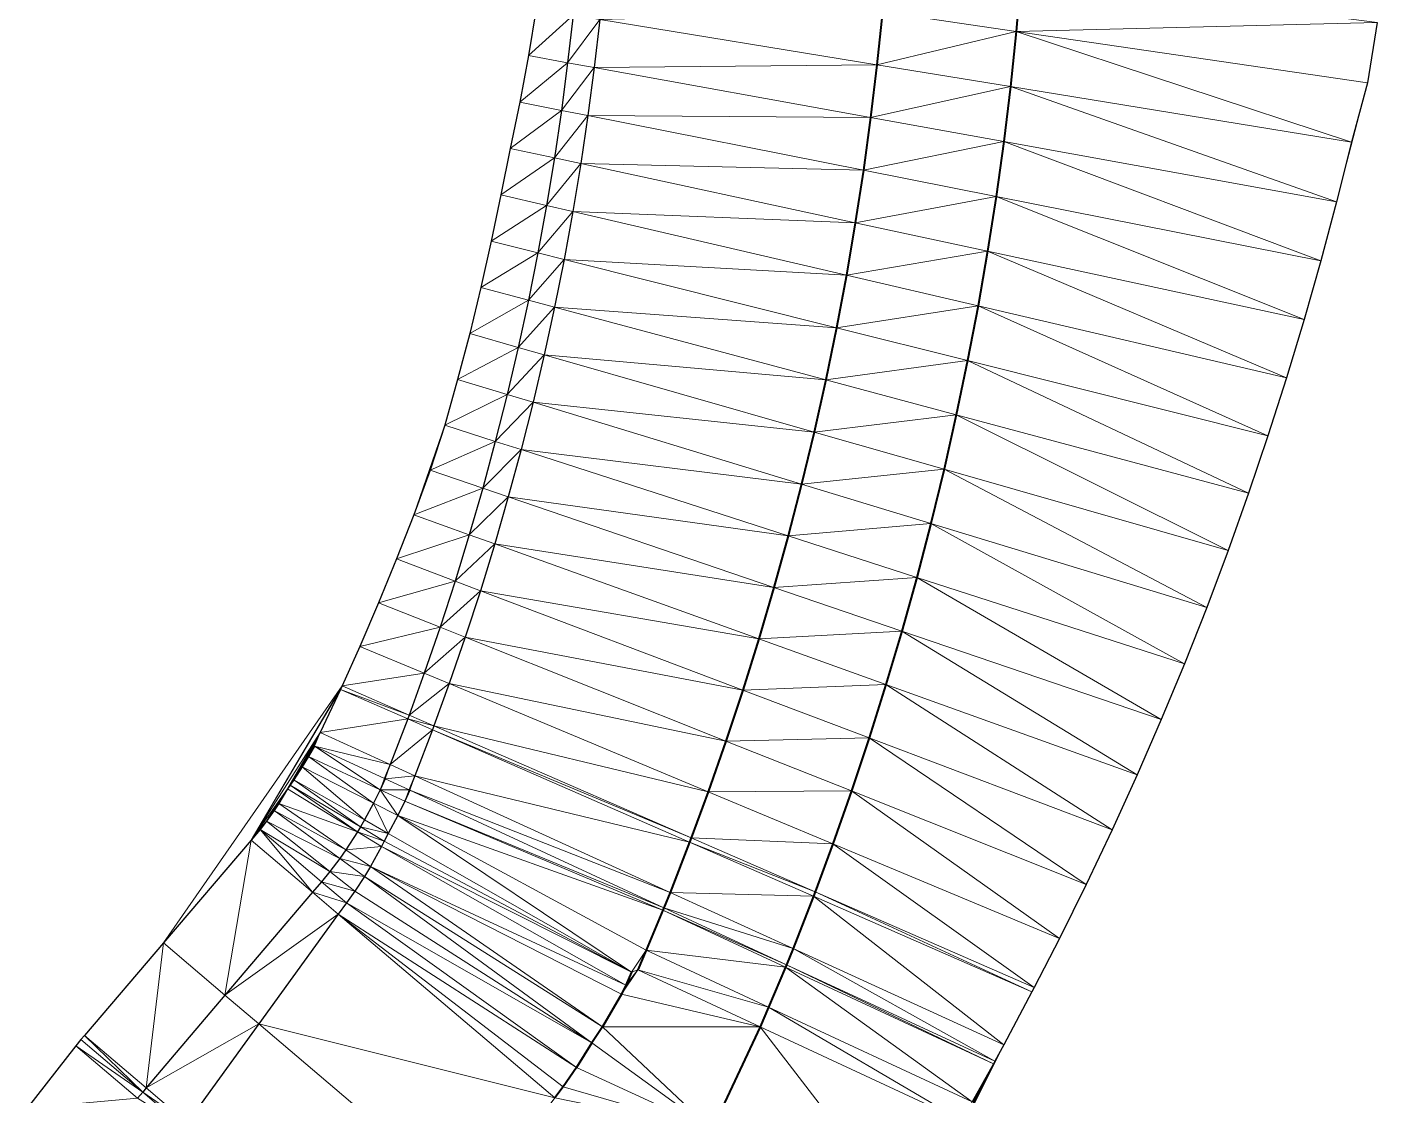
# Model space of a CAD drawing. Header units: metres. Extents: x 246428 to 246884, y 7418966 to 7419490.
# Drawn here: x 246559.36 to 246609.28, y 7419089.88 to 7419129.38 of the extents above; entities that cross this region are included whole.
import ezdxf

# ---------------------------------------------------------------- set-up
doc = ezdxf.new("R2010")
doc.units = ezdxf.units.M
doc.linetypes.add('blank name', pattern=[0])
doc.linetypes.add('HIDDEN', pattern=[9.525, 6.35, -3.175])
doc.layers.add('_12D_UNMAPPED', color=7, linetype='Continuous')
doc.layers.add('BATTER', color=250, linetype='HIDDEN', lineweight=25)
doc.layers.add('DRAINAGE_SWALE', color=7, linetype='CHANNEL_DASHDOT_X4', lineweight=40)
doc.styles.get("Standard").update_dxf_attribs({"font": 'romans.shx', "width": 0.65})
doc.linetypes.add('CHANNEL_DASHDOT_X4', pattern='A,6,-1,1,-1,0.004,[">",Standard,S=4,R=0,X=0,Y=-1.7144],0.004,1,-1,6,-1,1,-1', length=20.008)

msp = doc.modelspace()

# ---------------------------------------------------------------- linework, layer by layer
at = {"layer": '_12D_UNMAPPED', "color": 3, "linetype": 'blank name', "lineweight": 0}
for points in [[(246596.119, 7419131.248, 29.357), (246595.94, 7419129.211, 29.349), (246590.993, 7419129.936, 29.449)], [(246609.285, 7419129.543, 31.57), (246595.94, 7419129.211, 29.349), (246596.119, 7419131.248, 29.357)], [(246579.556, 7419129.82, 31.172), (246577.906, 7419128.318, 30.918), (246578.195, 7419130.043, 30.942)], [(246579.556, 7419129.82, 31.172), (246579.355, 7419128.056, 31.163), (246577.906, 7419128.318, 30.918)], [(246579.556, 7419129.82, 31.172), (246580.543, 7419129.659, 31.172), (246579.355, 7419128.056, 31.163)], [(246580.543, 7419129.659, 31.172), (246580.339, 7419127.878, 31.163), (246579.355, 7419128.056, 31.163)], [(246580.339, 7419127.878, 31.163), (246580.543, 7419129.659, 31.172), (246590.792, 7419127.982, 29.441)], [(246590.792, 7419127.982, 29.441), (246580.543, 7419129.659, 31.172), (246590.993, 7419129.936, 29.449)], [(246595.94, 7419129.211, 29.349), (246590.792, 7419127.982, 29.441), (246590.993, 7419129.936, 29.449)], [(246595.94, 7419129.211, 29.349), (246609.285, 7419129.543, 31.57), (246608.939, 7419127.307, 31.539)], [(246595.94, 7419129.211, 29.349), (246595.726, 7419127.175, 29.341), (246590.792, 7419127.982, 29.441)], [(246595.726, 7419127.175, 29.341), (246595.94, 7419129.211, 29.349), (246608.344, 7419125.112, 31.472)], [(246595.94, 7419129.211, 29.349), (246608.939, 7419127.307, 31.539), (246608.344, 7419125.112, 31.472)], [(246577.906, 7419128.318, 30.918), (246579.355, 7419128.056, 31.163), (246577.584, 7419126.598, 30.893)], [(246579.355, 7419128.056, 31.163), (246579.125, 7419126.293, 31.155), (246577.584, 7419126.598, 30.893)], [(246579.355, 7419128.056, 31.163), (246580.339, 7419127.878, 31.163), (246579.125, 7419126.293, 31.155)], [(246580.339, 7419127.878, 31.163), (246590.792, 7419127.982, 29.441), (246590.558, 7419126.031, 29.433)], [(246590.792, 7419127.982, 29.441), (246595.726, 7419127.175, 29.341), (246590.558, 7419126.031, 29.433)], [(246580.339, 7419127.878, 31.163), (246580.105, 7419126.099, 31.155), (246579.125, 7419126.293, 31.155)], [(246580.105, 7419126.099, 31.155), (246580.339, 7419127.878, 31.163), (246590.558, 7419126.031, 29.433)], [(246595.726, 7419127.175, 29.341), (246595.479, 7419125.142, 29.333), (246590.558, 7419126.031, 29.433)], [(246595.479, 7419125.142, 29.333), (246595.726, 7419127.175, 29.341), (246607.793, 7419122.917, 31.418)], [(246595.726, 7419127.175, 29.341), (246608.344, 7419125.112, 31.472), (246607.793, 7419122.917, 31.418)], [(246608.344, 7419125.112, 31.472), (246608.939, 7419127.307, 31.539), (246607.793, 7419122.917, 31.418)], [(246577.584, 7419126.598, 30.893), (246579.125, 7419126.293, 31.155), (246577.228, 7419124.886, 30.868)], [(246579.125, 7419126.293, 31.155), (246578.864, 7419124.533, 31.147), (246577.228, 7419124.886, 30.868)], [(246579.125, 7419126.293, 31.155), (246580.105, 7419126.099, 31.155), (246578.864, 7419124.533, 31.147)], [(246580.105, 7419126.099, 31.155), (246579.842, 7419124.323, 31.147), (246578.864, 7419124.533, 31.147)], [(246579.842, 7419124.323, 31.147), (246580.105, 7419126.099, 31.155), (246590.292, 7419124.082, 29.424)], [(246580.105, 7419126.099, 31.155), (246590.558, 7419126.031, 29.433), (246590.292, 7419124.082, 29.424)], [(246590.558, 7419126.031, 29.433), (246595.479, 7419125.142, 29.333), (246590.292, 7419124.082, 29.424)], [(246595.479, 7419125.142, 29.333), (246595.197, 7419123.111, 29.324), (246590.292, 7419124.082, 29.424)], [(246595.197, 7419123.111, 29.324), (246595.479, 7419125.142, 29.333), (246607.207, 7419120.734, 31.365)], [(246595.479, 7419125.142, 29.333), (246607.793, 7419122.917, 31.418), (246607.207, 7419120.734, 31.365)], [(246577.228, 7419124.886, 30.868), (246578.864, 7419124.533, 31.147), (246576.882, 7419123.17, 30.849)], [(246578.864, 7419124.533, 31.147), (246578.575, 7419122.776, 31.139), (246576.882, 7419123.17, 30.849)], [(246578.864, 7419124.533, 31.147), (246579.842, 7419124.323, 31.147), (246578.575, 7419122.776, 31.139)], [(246579.842, 7419124.323, 31.147), (246579.548, 7419122.549, 31.139), (246578.575, 7419122.776, 31.139)], [(246579.548, 7419122.549, 31.139), (246579.842, 7419124.323, 31.147), (246589.993, 7419122.137, 29.416)], [(246579.842, 7419124.323, 31.147), (246590.292, 7419124.082, 29.424), (246589.993, 7419122.137, 29.416)], [(246590.292, 7419124.082, 29.424), (246595.197, 7419123.111, 29.324), (246589.993, 7419122.137, 29.416)], [(246576.882, 7419123.17, 30.849), (246578.575, 7419122.776, 31.139), (246576.53, 7419121.454, 30.834)], [(246595.197, 7419123.111, 29.324), (246594.881, 7419121.084, 29.316), (246589.993, 7419122.137, 29.416)], [(246594.881, 7419121.084, 29.316), (246595.197, 7419123.111, 29.324), (246606.587, 7419118.563, 31.312)], [(246595.197, 7419123.111, 29.324), (246607.207, 7419120.734, 31.365), (246606.587, 7419118.563, 31.312)], [(246578.575, 7419122.776, 31.139), (246578.255, 7419121.022, 31.13), (246576.53, 7419121.454, 30.834)], [(246578.575, 7419122.776, 31.139), (246579.548, 7419122.549, 31.139), (246578.255, 7419121.022, 31.13)], [(246579.548, 7419122.549, 31.139), (246579.225, 7419120.779, 31.13), (246578.255, 7419121.022, 31.13)], [(246579.225, 7419120.779, 31.13), (246579.548, 7419122.549, 31.139), (246589.661, 7419120.194, 29.408)], [(246579.548, 7419122.549, 31.139), (246589.993, 7419122.137, 29.416), (246589.661, 7419120.194, 29.408)], [(246589.993, 7419122.137, 29.416), (246594.881, 7419121.084, 29.316), (246589.661, 7419120.194, 29.408)], [(246576.53, 7419121.454, 30.834), (246578.255, 7419121.022, 31.13), (246576.147, 7419119.744, 30.818)], [(246578.255, 7419121.022, 31.13), (246577.906, 7419119.273, 31.122), (246576.147, 7419119.744, 30.818)], [(246578.255, 7419121.022, 31.13), (246579.225, 7419120.779, 31.13), (246577.906, 7419119.273, 31.122)], [(246594.881, 7419121.084, 29.316), (246594.53, 7419119.061, 29.308), (246589.661, 7419120.194, 29.408)], [(246594.53, 7419119.061, 29.308), (246594.881, 7419121.084, 29.316), (246605.934, 7419116.405, 31.259)], [(246594.881, 7419121.084, 29.316), (246606.587, 7419118.563, 31.312), (246605.934, 7419116.405, 31.259)], [(246579.225, 7419120.779, 31.13), (246578.872, 7419119.013, 31.122), (246577.906, 7419119.273, 31.122)], [(246578.872, 7419119.013, 31.122), (246579.225, 7419120.779, 31.13), (246589.296, 7419118.257, 29.4)], [(246579.225, 7419120.779, 31.13), (246589.661, 7419120.194, 29.408), (246589.296, 7419118.257, 29.4)], [(246589.661, 7419120.194, 29.408), (246594.53, 7419119.061, 29.308), (246589.296, 7419118.257, 29.4)], [(246576.147, 7419119.744, 30.818), (246577.906, 7419119.273, 31.122), (246575.733, 7419118.041, 30.802)], [(246577.906, 7419119.273, 31.122), (246577.527, 7419117.527, 31.113), (246575.733, 7419118.041, 30.802)], [(246577.906, 7419119.273, 31.122), (246578.872, 7419119.013, 31.122), (246577.527, 7419117.527, 31.113)], [(246578.872, 7419119.013, 31.122), (246578.489, 7419117.252, 31.113), (246577.527, 7419117.527, 31.113)], [(246578.489, 7419117.252, 31.113), (246578.872, 7419119.013, 31.122), (246588.898, 7419116.323, 29.392)], [(246578.872, 7419119.013, 31.122), (246589.296, 7419118.257, 29.4), (246588.898, 7419116.323, 29.392)], [(246594.53, 7419119.061, 29.308), (246594.146, 7419117.042, 29.3), (246589.296, 7419118.257, 29.4)], [(246594.146, 7419117.042, 29.3), (246594.53, 7419119.061, 29.308), (246605.247, 7419114.261, 31.207)], [(246594.53, 7419119.061, 29.308), (246605.934, 7419116.405, 31.259), (246605.247, 7419114.261, 31.207)], [(246575.733, 7419118.041, 30.802), (246577.527, 7419117.527, 31.113), (246575.287, 7419116.345, 30.786)], [(246589.296, 7419118.257, 29.4), (246594.146, 7419117.042, 29.3), (246588.898, 7419116.323, 29.392)], [(246577.527, 7419117.527, 31.113), (246577.119, 7419115.787, 31.105), (246575.287, 7419116.345, 30.786)], [(246577.527, 7419117.527, 31.113), (246578.489, 7419117.252, 31.113), (246577.119, 7419115.787, 31.105)], [(246578.489, 7419117.252, 31.113), (246578.076, 7419115.496, 31.105), (246577.119, 7419115.787, 31.105)], [(246578.076, 7419115.496, 31.105), (246578.489, 7419117.252, 31.113), (246588.468, 7419114.395, 29.383)], [(246578.489, 7419117.252, 31.113), (246588.898, 7419116.323, 29.392), (246588.468, 7419114.395, 29.383)], [(246594.146, 7419117.042, 29.3), (246593.728, 7419115.028, 29.292), (246588.898, 7419116.323, 29.392)], [(246594.146, 7419117.042, 29.3), (246604.527, 7419112.13, 31.155), (246593.728, 7419115.028, 29.292)], [(246604.527, 7419112.13, 31.155), (246594.146, 7419117.042, 29.3), (246605.247, 7419114.261, 31.207)], [(246575.287, 7419116.345, 30.786), (246577.119, 7419115.787, 31.105), (246574.81, 7419114.656, 30.769)], [(246588.898, 7419116.323, 29.392), (246593.728, 7419115.028, 29.292), (246588.468, 7419114.395, 29.383)], [(246577.119, 7419115.787, 31.105), (246576.681, 7419114.052, 31.097), (246574.81, 7419114.656, 30.769)], [(246577.119, 7419115.787, 31.105), (246578.076, 7419115.496, 31.105), (246576.681, 7419114.052, 31.097)], [(246578.076, 7419115.496, 31.105), (246577.633, 7419113.745, 31.097), (246576.681, 7419114.052, 31.097)], [(246578.076, 7419115.496, 31.105), (246588.006, 7419112.473, 29.375), (246577.633, 7419113.745, 31.097)], [(246588.006, 7419112.473, 29.375), (246578.076, 7419115.496, 31.105), (246588.468, 7419114.395, 29.383)], [(246593.728, 7419115.028, 29.292), (246593.275, 7419113.02, 29.283), (246588.468, 7419114.395, 29.383)], [(246603.775, 7419110.014, 31.104), (246593.275, 7419113.02, 29.283), (246593.728, 7419115.028, 29.292)], [(246604.527, 7419112.13, 31.155), (246603.775, 7419110.014, 31.104), (246593.728, 7419115.028, 29.292)], [(246574.275, 7419112.985, 30.747), (246573.666, 7419111.339, 30.717), (246574.81, 7419114.656, 30.769)], [(246576.681, 7419114.052, 31.097), (246574.275, 7419112.985, 30.747), (246574.81, 7419114.656, 30.769)], [(246576.214, 7419112.323, 31.088), (246574.275, 7419112.985, 30.747), (246576.681, 7419114.052, 31.097)], [(246577.633, 7419113.745, 31.097), (246576.214, 7419112.323, 31.088), (246576.681, 7419114.052, 31.097)], [(246593.275, 7419113.02, 29.283), (246588.006, 7419112.473, 29.375), (246588.468, 7419114.395, 29.383)], [(246577.161, 7419112, 31.088), (246576.214, 7419112.323, 31.088), (246577.633, 7419113.745, 31.097)], [(246587.51, 7419110.558, 29.367), (246577.161, 7419112, 31.088), (246577.633, 7419113.745, 31.097)], [(246588.006, 7419112.473, 29.375), (246587.51, 7419110.558, 29.367), (246577.633, 7419113.745, 31.097)], [(246593.275, 7419113.02, 29.283), (246592.789, 7419111.018, 29.275), (246588.006, 7419112.473, 29.375)], [(246592.789, 7419111.018, 29.275), (246593.275, 7419113.02, 29.283), (246602.99, 7419107.913, 31.052)], [(246593.275, 7419113.02, 29.283), (246603.775, 7419110.014, 31.104), (246602.99, 7419107.913, 31.052)], [(246574.275, 7419112.985, 30.747), (246576.214, 7419112.323, 31.088), (246573.666, 7419111.339, 30.717)], [(246576.214, 7419112.323, 31.088), (246575.718, 7419110.6, 31.08), (246573.666, 7419111.339, 30.717)], [(246576.214, 7419112.323, 31.088), (246577.161, 7419112, 31.088), (246575.718, 7419110.6, 31.08)], [(246577.161, 7419112, 31.088), (246576.659, 7419110.262, 31.08), (246575.718, 7419110.6, 31.08)], [(246576.659, 7419110.262, 31.08), (246577.161, 7419112, 31.088), (246586.983, 7419108.649, 29.359)], [(246577.161, 7419112, 31.088), (246587.51, 7419110.558, 29.367), (246586.983, 7419108.649, 29.359)], [(246588.006, 7419112.473, 29.375), (246592.789, 7419111.018, 29.275), (246587.51, 7419110.558, 29.367)], [(246573.666, 7419111.339, 30.717), (246575.718, 7419110.6, 31.08), (246573.03, 7419109.704, 30.686)], [(246592.789, 7419111.018, 29.275), (246592.269, 7419109.022, 29.267), (246587.51, 7419110.558, 29.367)], [(246592.269, 7419109.022, 29.267), (246592.789, 7419111.018, 29.275), (246602.171, 7419105.827, 31.001)], [(246592.789, 7419111.018, 29.275), (246602.99, 7419107.913, 31.052), (246602.171, 7419105.827, 31.001)], [(246575.718, 7419110.6, 31.08), (246575.192, 7419108.885, 31.071), (246573.03, 7419109.704, 30.686)], [(246575.718, 7419110.6, 31.08), (246576.659, 7419110.262, 31.08), (246575.192, 7419108.885, 31.071)], [(246587.51, 7419110.558, 29.367), (246592.269, 7419109.022, 29.267), (246586.983, 7419108.649, 29.359)], [(246576.659, 7419110.262, 31.08), (246576.127, 7419108.53, 31.071), (246575.192, 7419108.885, 31.071)], [(246576.127, 7419108.53, 31.071), (246576.659, 7419110.262, 31.08), (246586.423, 7419106.748, 29.35)], [(246576.659, 7419110.262, 31.08), (246586.983, 7419108.649, 29.359), (246586.423, 7419106.748, 29.35)], [(246573.03, 7419109.704, 30.686), (246575.192, 7419108.885, 31.071), (246572.365, 7419108.081, 30.655)], [(246592.269, 7419109.022, 29.267), (246591.715, 7419107.035, 29.259), (246586.983, 7419108.649, 29.359)], [(246591.715, 7419107.035, 29.259), (246592.269, 7419109.022, 29.267), (246601.307, 7419103.762, 30.948)], [(246592.269, 7419109.022, 29.267), (246602.171, 7419105.827, 31.001), (246601.307, 7419103.762, 30.948)], [(246575.192, 7419108.885, 31.071), (246574.637, 7419107.176, 31.063), (246572.365, 7419108.081, 30.655)], [(246575.192, 7419108.885, 31.071), (246576.127, 7419108.53, 31.071), (246574.637, 7419107.176, 31.063)], [(246576.127, 7419108.53, 31.071), (246575.567, 7419106.807, 31.063), (246574.637, 7419107.176, 31.063)], [(246575.567, 7419106.807, 31.063), (246576.127, 7419108.53, 31.071), (246585.831, 7419104.855, 29.342)], [(246576.127, 7419108.53, 31.071), (246586.423, 7419106.748, 29.35), (246585.831, 7419104.855, 29.342)], [(246586.983, 7419108.649, 29.359), (246591.715, 7419107.035, 29.259), (246586.423, 7419106.748, 29.35)], [(246572.365, 7419108.081, 30.655), (246574.637, 7419107.176, 31.063), (246571.672, 7419106.47, 30.625)], [(246574.637, 7419107.176, 31.063), (246574.054, 7419105.476, 31.055), (246571.672, 7419106.47, 30.625)], [(246574.637, 7419107.176, 31.063), (246575.567, 7419106.807, 31.063), (246574.054, 7419105.476, 31.055)], [(246591.715, 7419107.035, 29.259), (246591.127, 7419105.055, 29.25), (246586.423, 7419106.748, 29.35)], [(246591.127, 7419105.055, 29.25), (246591.715, 7419107.035, 29.259), (246600.412, 7419101.713, 30.895)], [(246591.715, 7419107.035, 29.259), (246601.307, 7419103.762, 30.948), (246600.412, 7419101.713, 30.895)], [(246575.567, 7419106.807, 31.063), (246574.976, 7419105.091, 31.055), (246574.054, 7419105.476, 31.055)], [(246574.976, 7419105.091, 31.055), (246575.567, 7419106.807, 31.063), (246585.206, 7419102.97, 29.334)], [(246575.567, 7419106.807, 31.063), (246585.831, 7419104.855, 29.342), (246585.206, 7419102.97, 29.334)], [(246586.423, 7419106.748, 29.35), (246591.127, 7419105.055, 29.25), (246585.831, 7419104.855, 29.342)], [(246571.672, 7419106.47, 30.625), (246574.054, 7419105.476, 31.055), (246571.013, 7419105.005, 30.596)], [(246574.054, 7419105.476, 31.055), (246573.493, 7419103.925, 31.047), (246571.013, 7419105.005, 30.596)], [(246574.054, 7419105.476, 31.055), (246574.976, 7419105.091, 31.055), (246573.493, 7419103.925, 31.047)], [(246574.976, 7419105.091, 31.055), (246574.41, 7419103.526, 31.047), (246573.493, 7419103.925, 31.047)], [(246574.41, 7419103.526, 31.047), (246574.976, 7419105.091, 31.055), (246584.55, 7419101.094, 29.326)], [(246574.976, 7419105.091, 31.055), (246585.206, 7419102.97, 29.334), (246584.55, 7419101.094, 29.326)], [(246591.127, 7419105.055, 29.25), (246590.506, 7419103.083, 29.242), (246585.831, 7419104.855, 29.342)], [(246590.506, 7419103.083, 29.242), (246591.127, 7419105.055, 29.25), (246599.486, 7419099.682, 30.842)], [(246591.127, 7419105.055, 29.25), (246600.412, 7419101.713, 30.895), (246599.486, 7419099.682, 30.842)], [(246567.65, 7419099.306, 30.47), (246564.406, 7419095.501, 30.362), (246571.013, 7419105.005, 30.596)], [(246567.65, 7419099.306, 30.47), (246571.013, 7419105.005, 30.596), (246570.952, 7419104.872, 30.594)], [(246567.65, 7419099.306, 30.47), (246571.013, 7419105.005, 30.596), (246571.013, 7419105.005, 30.596)], [(246570.2, 7419103.29, 30.562), (246567.65, 7419099.306, 30.47), (246570.952, 7419104.872, 30.594)], [(246573.441, 7419103.784, 31.046), (246570.2, 7419103.29, 30.562), (246570.952, 7419104.872, 30.594)], [(246571.013, 7419105.005, 30.596), (246573.493, 7419103.925, 31.047), (246570.952, 7419104.872, 30.594)], [(246573.493, 7419103.925, 31.047), (246573.441, 7419103.784, 31.046), (246570.952, 7419104.872, 30.594)], [(246571.013, 7419105.005, 30.596), (246573.493, 7419103.925, 31.047), (246571.013, 7419105.005, 30.596)], [(246573.493, 7419103.925, 31.047), (246573.493, 7419103.925, 31.047), (246571.013, 7419105.005, 30.596)], [(246585.831, 7419104.855, 29.342), (246590.506, 7419103.083, 29.242), (246585.206, 7419102.97, 29.334)], [(246570.2, 7419103.29, 30.562), (246573.441, 7419103.784, 31.046), (246572.797, 7419102.103, 31.038)], [(246573.441, 7419103.784, 31.046), (246574.357, 7419103.384, 31.046), (246572.797, 7419102.103, 31.038)], [(246573.493, 7419103.925, 31.047), (246574.41, 7419103.526, 31.047), (246573.441, 7419103.784, 31.046)], [(246574.41, 7419103.526, 31.047), (246574.357, 7419103.384, 31.046), (246573.441, 7419103.784, 31.046)], [(246574.41, 7419103.526, 31.047), (246574.41, 7419103.526, 31.047), (246573.493, 7419103.925, 31.047)], [(246573.493, 7419103.925, 31.047), (246574.41, 7419103.526, 31.047), (246573.493, 7419103.925, 31.047)], [(246574.41, 7419103.526, 31.047), (246583.921, 7419099.384, 29.318), (246574.357, 7419103.384, 31.046)], [(246574.41, 7419103.526, 31.047), (246583.921, 7419099.384, 29.318), (246574.41, 7419103.526, 31.047)], [(246583.921, 7419099.384, 29.318), (246574.41, 7419103.526, 31.047), (246584.55, 7419101.094, 29.326)], [(246569, 7419101.206, 30.518), (246567.65, 7419099.306, 30.47), (246570.2, 7419103.29, 30.562)], [(246569, 7419101.206, 30.518), (246570.2, 7419103.29, 30.562), (246569.956, 7419102.798, 30.552)], [(246570.2, 7419103.29, 30.562), (246569.989, 7419102.783, 30.553), (246569.956, 7419102.798, 30.552)], [(246569.989, 7419102.783, 30.553), (246570.2, 7419103.29, 30.562), (246572.797, 7419102.103, 31.038)], [(246574.357, 7419103.384, 31.046), (246573.706, 7419101.687, 31.038), (246572.797, 7419102.103, 31.038)], [(246574.357, 7419103.384, 31.046), (246583.862, 7419099.229, 29.317), (246573.706, 7419101.687, 31.038)], [(246583.921, 7419099.384, 29.318), (246583.92, 7419099.384, 29.318), (246574.357, 7419103.384, 31.046)], [(246583.92, 7419099.384, 29.318), (246583.862, 7419099.229, 29.317), (246574.357, 7419103.384, 31.046)], [(246590.506, 7419103.083, 29.242), (246589.852, 7419101.121, 29.234), (246585.206, 7419102.97, 29.334)], [(246589.852, 7419101.121, 29.234), (246590.506, 7419103.083, 29.242), (246598.529, 7419097.667, 30.79)], [(246598.529, 7419097.667, 30.79), (246590.506, 7419103.083, 29.242), (246599.486, 7419099.682, 30.842)], [(246569.097, 7419101.342, 30.521), (246569, 7419101.206, 30.518), (246569.956, 7419102.798, 30.552)], [(246569.236, 7419101.54, 30.526), (246569.097, 7419101.342, 30.521), (246569.956, 7419102.798, 30.552)], [(246569.236, 7419101.54, 30.526), (246569.236, 7419101.54, 30.526), (246569.956, 7419102.798, 30.552)], [(246569.541, 7419102.011, 30.536), (246569.236, 7419101.54, 30.526), (246569.956, 7419102.798, 30.552)], [(246569.77, 7419102.401, 30.545), (246569.541, 7419102.011, 30.536), (246569.956, 7419102.798, 30.552)], [(246569.989, 7419102.783, 30.553), (246569.77, 7419102.401, 30.545), (246569.956, 7419102.798, 30.552)], [(246569.77, 7419102.401, 30.545), (246569.989, 7419102.783, 30.553), (246572.426, 7419101.17, 31.032)], [(246572.426, 7419101.17, 31.032), (246569.989, 7419102.783, 30.553), (246572.588, 7419101.578, 31.036)], [(246569.989, 7419102.783, 30.553), (246572.797, 7419102.103, 31.038), (246572.588, 7419101.578, 31.036)], [(246585.206, 7419102.97, 29.334), (246589.852, 7419101.121, 29.234), (246584.55, 7419101.094, 29.326)], [(246569.236, 7419101.54, 30.526), (246569.541, 7419102.011, 30.536), (246571.849, 7419100.05, 31.027)], [(246569.541, 7419102.011, 30.536), (246569.77, 7419102.401, 30.545), (246572.18, 7419100.665, 31.03)], [(246569.541, 7419102.011, 30.536), (246572.18, 7419100.665, 31.03), (246571.849, 7419100.05, 31.027)], [(246569.77, 7419102.401, 30.545), (246572.426, 7419101.17, 31.032), (246572.18, 7419100.665, 31.03)], [(246572.797, 7419102.103, 31.038), (246572.61, 7419101.568, 31.034), (246572.588, 7419101.578, 31.036)], [(246573.706, 7419101.687, 31.038), (246572.61, 7419101.568, 31.034), (246572.797, 7419102.103, 31.038)], [(246569.097, 7419101.342, 30.521), (246569.236, 7419101.54, 30.526), (246571.697, 7419099.79, 31.026)], [(246569.236, 7419101.54, 30.526), (246569.236, 7419101.54, 30.526), (246571.849, 7419100.05, 31.027)], [(246569.236, 7419101.54, 30.526), (246571.849, 7419100.05, 31.027), (246571.849, 7419100.05, 31.027)], [(246569.236, 7419101.54, 30.526), (246571.849, 7419100.05, 31.027), (246571.697, 7419099.79, 31.026)], [(246572.61, 7419101.568, 31.034), (246572.426, 7419101.17, 31.032), (246572.588, 7419101.578, 31.036)], [(246572.426, 7419101.17, 31.032), (246572.61, 7419101.568, 31.034), (246573.495, 7419101.158, 31.036)], [(246572.61, 7419101.568, 31.034), (246573.706, 7419101.687, 31.038), (246573.495, 7419101.158, 31.036)], [(246573.706, 7419101.687, 31.038), (246573.518, 7419101.148, 31.034), (246573.495, 7419101.158, 31.036)], [(246583.142, 7419097.373, 29.309), (246573.518, 7419101.148, 31.034), (246573.706, 7419101.687, 31.038)], [(246583.862, 7419099.229, 29.317), (246583.142, 7419097.373, 29.309), (246573.706, 7419101.687, 31.038)], [(246569, 7419101.206, 30.518), (246568.221, 7419100.005, 30.489), (246567.65, 7419099.306, 30.47)], [(246569, 7419101.206, 30.518), (246568.501, 7419100.397, 30.499), (246568.221, 7419100.005, 30.489)], [(246569, 7419101.206, 30.518), (246568.677, 7419100.662, 30.506), (246568.501, 7419100.397, 30.499)], [(246569, 7419101.206, 30.518), (246568.501, 7419100.397, 30.499), (246568.501, 7419100.397, 30.499)], [(246568.677, 7419100.662, 30.506), (246569, 7419101.206, 30.518), (246571.589, 7419099.612, 31.025)], [(246569, 7419101.206, 30.518), (246569.097, 7419101.342, 30.521), (246571.589, 7419099.612, 31.025)], [(246569.097, 7419101.342, 30.521), (246571.697, 7419099.79, 31.026), (246571.589, 7419099.612, 31.025)], [(246572.18, 7419100.665, 31.03), (246572.426, 7419101.17, 31.032), (246573.071, 7419100.211, 31.03)], [(246573.333, 7419100.75, 31.032), (246572.426, 7419101.17, 31.032), (246573.495, 7419101.158, 31.036)], [(246572.426, 7419101.17, 31.032), (246573.333, 7419100.75, 31.032), (246573.071, 7419100.211, 31.03)], [(246573.518, 7419101.148, 31.034), (246573.333, 7419100.75, 31.032), (246573.495, 7419101.158, 31.036)], [(246573.518, 7419101.148, 31.034), (246582.91, 7419096.794, 29.306), (246573.333, 7419100.75, 31.032)], [(246582.91, 7419096.794, 29.306), (246573.518, 7419101.148, 31.034), (246583.142, 7419097.373, 29.309)], [(246589.164, 7419099.168, 29.226), (246583.921, 7419099.384, 29.318), (246584.55, 7419101.094, 29.326)], [(246589.852, 7419101.121, 29.234), (246589.164, 7419099.168, 29.226), (246584.55, 7419101.094, 29.326)], [(246589.852, 7419101.121, 29.234), (246597.543, 7419095.671, 30.739), (246589.164, 7419099.168, 29.226)], [(246597.543, 7419095.671, 30.739), (246589.852, 7419101.121, 29.234), (246598.529, 7419097.667, 30.79)], [(246568.501, 7419100.397, 30.499), (246568.677, 7419100.662, 30.506), (246571.156, 7419098.949, 31.008)], [(246568.677, 7419100.662, 30.506), (246571.589, 7419099.612, 31.025), (246571.156, 7419098.949, 31.008)], [(246571.849, 7419100.05, 31.027), (246572.18, 7419100.665, 31.03), (246572.717, 7419099.555, 31.027)], [(246572.18, 7419100.665, 31.03), (246573.071, 7419100.211, 31.03), (246572.717, 7419099.555, 31.027)], [(246573.333, 7419100.75, 31.032), (246582.877, 7419096.711, 29.306), (246573.071, 7419100.211, 31.03)], [(246582.91, 7419096.794, 29.306), (246582.877, 7419096.711, 29.306), (246573.333, 7419100.75, 31.032)], [(246582.91, 7419096.794, 29.306), (246582.91, 7419096.794, 29.306), (246573.333, 7419100.75, 31.032)], [(246568.221, 7419100.005, 30.489), (246568.501, 7419100.397, 30.499), (246570.926, 7419098.625, 31)], [(246568.501, 7419100.397, 30.499), (246568.501, 7419100.397, 30.499), (246570.926, 7419098.625, 31)], [(246568.501, 7419100.397, 30.499), (246571.156, 7419098.949, 31.008), (246570.926, 7419098.625, 31)], [(246568.501, 7419100.397, 30.499), (246570.926, 7419098.625, 31), (246570.926, 7419098.625, 31)], [(246571.697, 7419099.79, 31.026), (246571.849, 7419100.05, 31.027), (246572.717, 7419099.555, 31.027)], [(246571.849, 7419100.05, 31.027), (246571.849, 7419100.05, 31.027), (246572.717, 7419099.555, 31.027)], [(246571.849, 7419100.05, 31.027), (246572.717, 7419099.555, 31.027), (246572.717, 7419099.555, 31.027)], [(246573.071, 7419100.211, 31.03), (246581.721, 7419094.424, 29.3), (246572.717, 7419099.555, 31.027)], [(246582.877, 7419096.711, 29.306), (246582.253, 7419095.231, 29.3), (246573.071, 7419100.211, 31.03)], [(246582.253, 7419095.231, 29.3), (246581.721, 7419094.424, 29.3), (246573.071, 7419100.211, 31.03)], [(246568.221, 7419100.005, 30.489), (246567.981, 7419099.693, 30.481), (246567.65, 7419099.306, 30.47)], [(246567.981, 7419099.693, 30.481), (246569.919, 7419097.379, 30.966), (246567.65, 7419099.306, 30.47)], [(246567.981, 7419099.693, 30.481), (246568.221, 7419100.005, 30.489), (246570.561, 7419098.146, 30.987)], [(246569.919, 7419097.379, 30.966), (246567.981, 7419099.693, 30.481), (246570.249, 7419097.767, 30.977)], [(246567.981, 7419099.693, 30.481), (246570.561, 7419098.146, 30.987), (246570.249, 7419097.767, 30.977)], [(246568.221, 7419100.005, 30.489), (246570.926, 7419098.625, 31), (246570.561, 7419098.146, 30.987)], [(246571.156, 7419098.949, 31.008), (246571.589, 7419099.612, 31.025), (246572.474, 7419099.067, 31.019)], [(246571.589, 7419099.612, 31.025), (246571.697, 7419099.79, 31.026), (246572.575, 7419099.266, 31.022)], [(246571.589, 7419099.612, 31.025), (246572.575, 7419099.266, 31.022), (246572.474, 7419099.067, 31.019)], [(246571.697, 7419099.79, 31.026), (246572.717, 7419099.555, 31.027), (246572.575, 7419099.266, 31.022)], [(246572.717, 7419099.555, 31.027), (246581.721, 7419094.424, 29.3), (246572.575, 7419099.266, 31.022)], [(246572.717, 7419099.555, 31.027), (246572.717, 7419099.555, 31.027), (246572.575, 7419099.266, 31.022)], [(246566.682, 7419093.568, 30.86), (246564.406, 7419095.501, 30.362), (246567.65, 7419099.306, 30.47)], [(246569.919, 7419097.379, 30.966), (246566.682, 7419093.568, 30.86), (246567.65, 7419099.306, 30.47)], [(246571.156, 7419098.949, 31.008), (246572.474, 7419099.067, 31.019), (246572.061, 7419098.324, 30.992)], [(246572.474, 7419099.067, 31.019), (246581.504, 7419093.937, 29.289), (246572.061, 7419098.324, 30.992)], [(246572.575, 7419099.266, 31.022), (246581.721, 7419094.424, 29.3), (246572.474, 7419099.067, 31.019)], [(246581.721, 7419094.424, 29.3), (246581.504, 7419093.937, 29.289), (246572.474, 7419099.067, 31.019)], [(246583.142, 7419097.373, 29.309), (246583.862, 7419099.229, 29.317), (246588.443, 7419097.226, 29.217)], [(246583.862, 7419099.229, 29.317), (246583.92, 7419099.384, 29.318), (246588.505, 7419097.387, 29.218)], [(246583.862, 7419099.229, 29.317), (246588.505, 7419097.387, 29.218), (246588.505, 7419097.387, 29.218)], [(246583.862, 7419099.229, 29.317), (246588.505, 7419097.387, 29.218), (246588.443, 7419097.226, 29.217)], [(246583.92, 7419099.384, 29.318), (246583.921, 7419099.384, 29.318), (246588.505, 7419097.387, 29.218)], [(246583.921, 7419099.384, 29.318), (246589.164, 7419099.168, 29.226), (246588.505, 7419097.387, 29.218)], [(246589.164, 7419099.168, 29.226), (246596.612, 7419093.857, 30.692), (246588.505, 7419097.387, 29.218)], [(246597.543, 7419095.671, 30.739), (246596.612, 7419093.857, 30.692), (246589.164, 7419099.168, 29.226)], [(246570.561, 7419098.146, 30.987), (246570.926, 7419098.625, 31), (246571.839, 7419097.958, 30.977)], [(246570.926, 7419098.625, 31), (246571.156, 7419098.949, 31.008), (246572.061, 7419098.324, 30.992)], [(246570.926, 7419098.625, 31), (246572.061, 7419098.324, 30.992), (246571.839, 7419097.958, 30.977)], [(246570.926, 7419098.625, 31), (246570.926, 7419098.625, 31), (246571.839, 7419097.958, 30.977)], [(246570.926, 7419098.625, 31), (246571.839, 7419097.958, 30.977), (246571.839, 7419097.958, 30.977)], [(246570.249, 7419097.767, 30.977), (246570.561, 7419098.146, 30.987), (246571.482, 7419097.414, 30.964)], [(246570.561, 7419098.146, 30.987), (246571.839, 7419097.958, 30.977), (246571.482, 7419097.414, 30.964)], [(246572.061, 7419098.324, 30.992), (246580.638, 7419092.396, 29.254), (246571.839, 7419097.958, 30.977)], [(246581.504, 7419093.937, 29.289), (246581.347, 7419093.602, 29.282), (246572.061, 7419098.324, 30.992)], [(246581.347, 7419093.602, 29.282), (246580.638, 7419092.396, 29.254), (246572.061, 7419098.324, 30.992)], [(246571.175, 7419096.98, 30.952), (246569.919, 7419097.379, 30.966), (246570.249, 7419097.767, 30.977)], [(246571.175, 7419096.98, 30.952), (246570.249, 7419097.767, 30.977), (246571.482, 7419097.414, 30.964)], [(246571.839, 7419097.958, 30.977), (246580.255, 7419091.806, 29.24), (246571.482, 7419097.414, 30.964)], [(246571.839, 7419097.958, 30.977), (246580.638, 7419092.396, 29.254), (246571.839, 7419097.958, 30.977)], [(246580.638, 7419092.396, 29.254), (246580.255, 7419091.806, 29.24), (246571.839, 7419097.958, 30.977)], [(246566.682, 7419093.568, 30.86), (246569.919, 7419097.379, 30.966), (246570.875, 7419096.567, 30.941)], [(246569.919, 7419097.379, 30.966), (246571.175, 7419096.98, 30.952), (246570.875, 7419096.567, 30.941)], [(246580.254, 7419091.806, 29.24), (246571.175, 7419096.98, 30.952), (246571.482, 7419097.414, 30.964)], [(246580.255, 7419091.806, 29.24), (246580.254, 7419091.806, 29.24), (246571.482, 7419097.414, 30.964)], [(246587.689, 7419095.294, 29.209), (246582.91, 7419096.794, 29.306), (246583.142, 7419097.373, 29.309)], [(246587.689, 7419095.294, 29.209), (246583.142, 7419097.373, 29.309), (246588.443, 7419097.226, 29.217)], [(246595.481, 7419091.733, 30.637), (246587.689, 7419095.294, 29.209), (246588.443, 7419097.226, 29.217)], [(246588.505, 7419097.387, 29.218), (246596.526, 7419093.692, 30.688), (246588.443, 7419097.226, 29.217)], [(246596.526, 7419093.692, 30.688), (246595.481, 7419091.733, 30.637), (246588.443, 7419097.226, 29.217)], [(246596.612, 7419093.857, 30.692), (246596.612, 7419093.856, 30.692), (246588.505, 7419097.387, 29.218)], [(246596.612, 7419093.856, 30.692), (246596.526, 7419093.692, 30.688), (246588.505, 7419097.387, 29.218)], [(246588.505, 7419097.387, 29.218), (246596.526, 7419093.692, 30.688), (246588.505, 7419097.387, 29.218)], [(246567.931, 7419092.507, 30.827), (246566.682, 7419093.568, 30.86), (246570.875, 7419096.567, 30.941)], [(246567.931, 7419092.507, 30.827), (246570.875, 7419096.567, 30.941), (246578.879, 7419089.768, 29.191)], [(246570.875, 7419096.567, 30.941), (246571.175, 7419096.98, 30.952), (246579.681, 7419090.9, 29.218)], [(246570.875, 7419096.567, 30.941), (246579.681, 7419090.9, 29.218), (246579.185, 7419090.176, 29.201)], [(246570.875, 7419096.567, 30.941), (246579.185, 7419090.176, 29.201), (246578.879, 7419089.768, 29.191)], [(246571.175, 7419096.98, 30.952), (246580.254, 7419091.806, 29.24), (246579.681, 7419090.9, 29.218)], [(246582.253, 7419095.231, 29.3), (246582.877, 7419096.711, 29.306), (246587.411, 7419094.605, 29.206)], [(246582.877, 7419096.711, 29.306), (246582.91, 7419096.794, 29.306), (246587.447, 7419094.692, 29.206)], [(246582.877, 7419096.711, 29.306), (246587.447, 7419094.692, 29.206), (246587.447, 7419094.692, 29.206)], [(246582.877, 7419096.711, 29.306), (246587.447, 7419094.692, 29.206), (246587.411, 7419094.605, 29.206)], [(246582.91, 7419096.794, 29.306), (246582.91, 7419096.794, 29.306), (246587.447, 7419094.692, 29.206)], [(246582.91, 7419096.794, 29.306), (246587.689, 7419095.294, 29.209), (246587.447, 7419094.692, 29.206)], [(246564.406, 7419095.501, 30.362), (246563.769, 7419090.138, 30.765), (246561.487, 7419092.077, 30.266)], [(246566.682, 7419093.568, 30.86), (246563.769, 7419090.138, 30.765), (246564.406, 7419095.501, 30.362)], [(246581.721, 7419094.424, 29.3), (246582.253, 7419095.231, 29.3), (246581.946, 7419094.501, 29.296)], [(246581.946, 7419094.501, 29.296), (246582.253, 7419095.231, 29.3), (246586.788, 7419093.126, 29.2)], [(246582.253, 7419095.231, 29.3), (246587.411, 7419094.605, 29.206), (246586.788, 7419093.126, 29.2)], [(246587.447, 7419094.692, 29.206), (246587.689, 7419095.294, 29.209), (246595.147, 7419091.123, 30.621)], [(246587.689, 7419095.294, 29.209), (246595.481, 7419091.733, 30.637), (246595.147, 7419091.123, 30.621)], [(246586.788, 7419093.126, 29.2), (246587.411, 7419094.605, 29.206), (246594.312, 7419089.631, 30.582)], [(246587.411, 7419094.605, 29.206), (246587.447, 7419094.692, 29.206), (246595.099, 7419091.035, 30.619)], [(246587.411, 7419094.605, 29.206), (246595.099, 7419091.035, 30.619), (246594.312, 7419089.631, 30.582)], [(246587.447, 7419094.692, 29.206), (246587.447, 7419094.692, 29.206), (246595.099, 7419091.035, 30.619)], [(246587.447, 7419094.692, 29.206), (246595.147, 7419091.123, 30.621), (246595.147, 7419091.123, 30.621)], [(246587.447, 7419094.692, 29.206), (246595.147, 7419091.123, 30.621), (246595.099, 7419091.035, 30.619)], [(246581.347, 7419093.602, 29.282), (246581.504, 7419093.937, 29.289), (246581.946, 7419094.501, 29.296)], [(246581.347, 7419093.602, 29.282), (246581.946, 7419094.501, 29.296), (246586.48, 7419092.395, 29.196)], [(246581.504, 7419093.937, 29.289), (246581.721, 7419094.424, 29.3), (246581.946, 7419094.501, 29.296)], [(246581.946, 7419094.501, 29.296), (246586.48, 7419092.395, 29.196), (246586.48, 7419092.395, 29.196)], [(246581.946, 7419094.501, 29.296), (246586.788, 7419093.126, 29.2), (246586.48, 7419092.395, 29.196)], [(246563.769, 7419090.138, 30.765), (246566.682, 7419093.568, 30.86), (246567.931, 7419092.507, 30.827)], [(246580.638, 7419092.396, 29.254), (246581.347, 7419093.602, 29.282), (246586.48, 7419092.395, 29.196)], [(246586.48, 7419092.395, 29.196), (246586.788, 7419093.126, 29.2), (246593.924, 7419088.939, 30.564)], [(246586.788, 7419093.126, 29.2), (246594.312, 7419089.631, 30.582), (246593.924, 7419088.939, 30.564)], [(246561.487, 7419092.077, 30.266), (246563.641, 7419089.987, 30.761), (246561.358, 7419091.926, 30.261)], [(246561.487, 7419092.077, 30.266), (246563.769, 7419090.138, 30.765), (246561.487, 7419092.077, 30.266)], [(246563.769, 7419090.138, 30.765), (246563.769, 7419090.138, 30.765), (246561.487, 7419092.077, 30.266)], [(246563.769, 7419090.138, 30.765), (246563.641, 7419089.987, 30.761), (246561.487, 7419092.077, 30.266)], [(246563.769, 7419090.138, 30.765), (246567.931, 7419092.507, 30.827), (246565.282, 7419088.853, 30.725)], [(246565.282, 7419088.853, 30.725), (246567.931, 7419092.507, 30.827), (246575.874, 7419085.76, 29.09)], [(246567.931, 7419092.507, 30.827), (246578.879, 7419089.768, 29.191), (246575.874, 7419085.76, 29.09)], [(246580.255, 7419091.806, 29.24), (246580.638, 7419092.396, 29.254), (246584.685, 7419088.589, 29.15)], [(246580.638, 7419092.396, 29.254), (246586.48, 7419092.395, 29.196), (246584.685, 7419088.589, 29.15)], [(246584.685, 7419088.589, 29.15), (246586.48, 7419092.395, 29.196), (246592.038, 7419085.174, 30.501)], [(246586.48, 7419092.395, 29.196), (246586.48, 7419092.395, 29.196), (246593.924, 7419088.939, 30.564)], [(246586.48, 7419092.395, 29.196), (246593.924, 7419088.939, 30.564), (246592.038, 7419085.174, 30.501)], [(246586.48, 7419092.395, 29.196), (246593.924, 7419088.939, 30.564), (246593.924, 7419088.939, 30.564)], [(246561.168, 7419091.692, 30.256), (246563.445, 7419089.757, 30.754), (246559.363, 7419089.395, 30.213)], [(246561.358, 7419091.926, 30.261), (246563.64, 7419089.987, 30.761), (246561.168, 7419091.692, 30.256)], [(246563.64, 7419089.987, 30.761), (246563.445, 7419089.757, 30.754), (246561.168, 7419091.692, 30.256)], [(246561.358, 7419091.926, 30.261), (246563.64, 7419089.987, 30.761), (246561.358, 7419091.926, 30.261)], [(246563.641, 7419089.987, 30.761), (246563.64, 7419089.987, 30.761), (246561.358, 7419091.926, 30.261)], [(246579.681, 7419090.9, 29.218), (246580.254, 7419091.806, 29.24), (246584.685, 7419088.589, 29.15)], [(246580.254, 7419091.806, 29.24), (246580.255, 7419091.806, 29.24), (246584.685, 7419088.589, 29.15)], [(246595.481, 7419091.733, 30.637), (246589.91, 7419080.65, 30.447), (246590.424, 7419081.743, 30.46)], [(246595.147, 7419091.123, 30.621), (246595.481, 7419091.733, 30.637), (246590.424, 7419081.743, 30.46)], [(246590.424, 7419081.743, 30.46), (246595.481, 7419091.733, 30.637), (246590.424, 7419081.743, 30.46)], [(246595.147, 7419091.123, 30.621), (246595.147, 7419091.123, 30.621), (246590.424, 7419081.743, 30.46)], [(246595.099, 7419091.035, 30.619), (246595.147, 7419091.123, 30.621), (246590.424, 7419081.743, 30.46)], [(246592.038, 7419085.174, 30.501), (246595.099, 7419091.035, 30.619), (246590.424, 7419081.743, 30.46)], [(246594.312, 7419089.631, 30.582), (246595.099, 7419091.035, 30.619), (246592.038, 7419085.174, 30.501)], [(246579.185, 7419090.176, 29.201), (246579.681, 7419090.9, 29.218), (246584.685, 7419088.589, 29.15)], [(246563.641, 7419089.987, 30.761), (246563.769, 7419090.138, 30.765), (246565.282, 7419088.853, 30.725)], [(246563.769, 7419090.138, 30.765), (246565.282, 7419088.853, 30.725), (246565.282, 7419088.853, 30.725)], [(246563.769, 7419090.138, 30.765), (246563.769, 7419090.138, 30.765), (246565.282, 7419088.853, 30.725)], [(246578.879, 7419089.768, 29.191), (246579.185, 7419090.176, 29.201), (246584.685, 7419088.589, 29.15)], [(246563.445, 7419089.757, 30.754), (246563.64, 7419089.987, 30.761), (246565.165, 7419088.692, 30.721)], [(246563.64, 7419089.987, 30.761), (246565.165, 7419088.692, 30.721), (246565.165, 7419088.692, 30.721)], [(246563.64, 7419089.987, 30.761), (246563.641, 7419089.987, 30.761), (246565.165, 7419088.692, 30.721)], [(246563.641, 7419089.987, 30.761), (246565.282, 7419088.853, 30.725), (246565.165, 7419088.692, 30.721)]]:
    msp.add_3dface(points, dxfattribs=at)
at = {"layer": 'BATTER'}
for points in [[(246578.195, 7419130.043, 30.942), (246577.906, 7419128.318, 30.918), (246577.584, 7419126.598, 30.893), (246577.228, 7419124.886, 30.868), (246576.882, 7419123.17, 30.849), (246576.53, 7419121.454, 30.834), (246576.147, 7419119.744, 30.818), (246575.733, 7419118.041, 30.802), (246575.287, 7419116.345, 30.786), (246574.81, 7419114.656, 30.769), (246574.275, 7419112.985, 30.747), (246573.666, 7419111.339, 30.717), (246573.03, 7419109.704, 30.686), (246572.365, 7419108.081, 30.655), (246571.672, 7419106.47, 30.625), (246571.013, 7419105.005, 30.596), (246571.013, 7419105.005, 30.596), (246570.952, 7419104.872, 30.594), (246570.2, 7419103.29, 30.562), (246569.956, 7419102.798, 30.552)], [(246579.556, 7419129.82, 31.172), (246579.355, 7419128.056, 31.163), (246579.125, 7419126.293, 31.155), (246578.864, 7419124.533, 31.147), (246578.575, 7419122.776, 31.139), (246578.255, 7419121.022, 31.13), (246577.906, 7419119.273, 31.122), (246577.527, 7419117.527, 31.113), (246577.119, 7419115.787, 31.105), (246576.681, 7419114.052, 31.097), (246576.214, 7419112.323, 31.088), (246575.718, 7419110.6, 31.08), (246575.192, 7419108.885, 31.071), (246574.637, 7419107.176, 31.063), (246574.054, 7419105.476, 31.055), (246573.493, 7419103.925, 31.047), (246573.493, 7419103.925, 31.047), (246573.441, 7419103.784, 31.046), (246572.797, 7419102.103, 31.038), (246572.588, 7419101.578, 31.036)], [(246580.543, 7419129.659, 31.172), (246580.339, 7419127.878, 31.163), (246580.105, 7419126.099, 31.155), (246579.842, 7419124.323, 31.147), (246579.548, 7419122.549, 31.139), (246579.225, 7419120.779, 31.13), (246578.872, 7419119.013, 31.122), (246578.489, 7419117.252, 31.113), (246578.076, 7419115.496, 31.105), (246577.633, 7419113.745, 31.097), (246577.161, 7419112, 31.088), (246576.659, 7419110.262, 31.08), (246576.127, 7419108.53, 31.071), (246575.567, 7419106.807, 31.063), (246574.976, 7419105.091, 31.055), (246574.41, 7419103.526, 31.047), (246574.41, 7419103.526, 31.047), (246574.357, 7419103.384, 31.046), (246573.706, 7419101.687, 31.038), (246573.495, 7419101.158, 31.036)], [(246609.285, 7419129.543, 31.57), (246608.939, 7419127.307, 31.539), (246608.344, 7419125.112, 31.472), (246607.793, 7419122.917, 31.418), (246607.207, 7419120.734, 31.365), (246606.587, 7419118.563, 31.312), (246605.934, 7419116.405, 31.259), (246605.247, 7419114.261, 31.207), (246604.527, 7419112.13, 31.155), (246603.775, 7419110.014, 31.104), (246602.99, 7419107.913, 31.052), (246602.171, 7419105.827, 31.001), (246601.307, 7419103.762, 30.948), (246600.412, 7419101.713, 30.895), (246599.486, 7419099.682, 30.842), (246598.529, 7419097.667, 30.79), (246597.543, 7419095.671, 30.739), (246596.612, 7419093.857, 30.692), (246596.612, 7419093.856, 30.692), (246596.526, 7419093.692, 30.688), (246595.481, 7419091.733, 30.637), (246595.147, 7419091.123, 30.621), (246595.147, 7419091.123, 30.621), (246595.099, 7419091.035, 30.619), (246594.312, 7419089.631, 30.582)], [(246569.989, 7419102.783, 30.553), (246569.77, 7419102.401, 30.545), (246569.541, 7419102.011, 30.536), (246569.236, 7419101.54, 30.526), (246569.236, 7419101.54, 30.526), (246569.097, 7419101.342, 30.521), (246569, 7419101.206, 30.518), (246568.677, 7419100.662, 30.506), (246568.501, 7419100.397, 30.499), (246568.501, 7419100.397, 30.499), (246568.221, 7419100.005, 30.489), (246567.981, 7419099.693, 30.481), (246567.65, 7419099.306, 30.47), (246564.406, 7419095.501, 30.362), (246561.487, 7419092.077, 30.266), (246561.487, 7419092.077, 30.266), (246561.358, 7419091.926, 30.261), (246561.358, 7419091.926, 30.261), (246561.168, 7419091.692, 30.256), (246559.363, 7419089.395, 30.213)], [(246572.61, 7419101.568, 31.034), (246572.426, 7419101.17, 31.032), (246572.18, 7419100.665, 31.03), (246571.849, 7419100.05, 31.027), (246571.849, 7419100.05, 31.027), (246571.697, 7419099.79, 31.026), (246571.589, 7419099.612, 31.025), (246571.156, 7419098.949, 31.008), (246570.926, 7419098.625, 31), (246570.926, 7419098.625, 31), (246570.561, 7419098.146, 30.987), (246570.249, 7419097.767, 30.977), (246569.919, 7419097.379, 30.966), (246566.682, 7419093.568, 30.86), (246563.769, 7419090.138, 30.765), (246563.769, 7419090.138, 30.765), (246563.641, 7419089.987, 30.761), (246563.64, 7419089.987, 30.761), (246563.445, 7419089.757, 30.754)], [(246572.61, 7419101.568, 31.034), (246572.426, 7419101.17, 31.032), (246572.18, 7419100.665, 31.03), (246571.849, 7419100.05, 31.027), (246571.849, 7419100.05, 31.027), (246571.697, 7419099.79, 31.026), (246571.589, 7419099.612, 31.025), (246571.156, 7419098.949, 31.008), (246570.926, 7419098.625, 31), (246570.926, 7419098.625, 31), (246570.561, 7419098.146, 30.987), (246570.249, 7419097.767, 30.977), (246569.919, 7419097.379, 30.966), (246566.682, 7419093.568, 30.86), (246563.769, 7419090.138, 30.765), (246563.769, 7419090.138, 30.765), (246563.641, 7419089.987, 30.761), (246563.64, 7419089.987, 30.761), (246563.445, 7419089.757, 30.754)], [(246573.518, 7419101.148, 31.034), (246573.333, 7419100.75, 31.032), (246573.071, 7419100.211, 31.03), (246572.717, 7419099.555, 31.027), (246572.717, 7419099.555, 31.027), (246572.575, 7419099.266, 31.022), (246572.474, 7419099.067, 31.019), (246572.061, 7419098.324, 30.992), (246571.839, 7419097.958, 30.977), (246571.839, 7419097.958, 30.977), (246571.482, 7419097.414, 30.964), (246571.175, 7419096.98, 30.952), (246570.875, 7419096.567, 30.941), (246567.931, 7419092.507, 30.827), (246565.282, 7419088.853, 30.725)]]:
    msp.add_polyline3d(points, dxfattribs=at)
at = {"layer": 'DRAINAGE_SWALE'}
for points in [[(246596.119, 7419131.248, 29.357), (246595.94, 7419129.211, 29.349), (246595.726, 7419127.175, 29.341), (246595.479, 7419125.142, 29.333), (246595.197, 7419123.111, 29.324), (246594.881, 7419121.084, 29.316), (246594.53, 7419119.061, 29.308), (246594.146, 7419117.042, 29.3), (246593.728, 7419115.028, 29.292), (246593.275, 7419113.02, 29.283), (246592.789, 7419111.018, 29.275), (246592.269, 7419109.022, 29.267), (246591.715, 7419107.035, 29.259), (246591.127, 7419105.055, 29.25), (246590.506, 7419103.083, 29.242), (246589.852, 7419101.121, 29.234), (246589.164, 7419099.168, 29.226), (246588.505, 7419097.387, 29.218), (246588.505, 7419097.387, 29.218), (246588.443, 7419097.226, 29.217), (246587.689, 7419095.294, 29.209), (246587.447, 7419094.692, 29.206), (246587.447, 7419094.692, 29.206), (246587.411, 7419094.605, 29.206), (246586.788, 7419093.126, 29.2), (246586.48, 7419092.395, 29.196), (246586.48, 7419092.395, 29.196), (246584.685, 7419088.589, 29.15)], [(246590.993, 7419129.936, 29.449), (246590.792, 7419127.982, 29.441), (246590.558, 7419126.031, 29.433), (246590.292, 7419124.082, 29.424), (246589.993, 7419122.137, 29.416), (246589.661, 7419120.194, 29.408), (246589.296, 7419118.257, 29.4), (246588.898, 7419116.323, 29.392), (246588.468, 7419114.395, 29.383), (246588.006, 7419112.473, 29.375), (246587.51, 7419110.558, 29.367), (246586.983, 7419108.649, 29.359), (246586.423, 7419106.748, 29.35), (246585.831, 7419104.855, 29.342), (246585.206, 7419102.97, 29.334), (246584.55, 7419101.094, 29.326), (246583.921, 7419099.384, 29.318), (246583.92, 7419099.384, 29.318), (246583.862, 7419099.229, 29.317), (246583.142, 7419097.373, 29.309), (246582.91, 7419096.794, 29.306), (246582.91, 7419096.794, 29.306), (246582.877, 7419096.711, 29.306), (246582.253, 7419095.231, 29.3), (246581.946, 7419094.501, 29.296)], [(246581.721, 7419094.424, 29.3), (246581.504, 7419093.937, 29.289), (246581.347, 7419093.602, 29.282), (246580.638, 7419092.396, 29.254), (246580.255, 7419091.806, 29.24), (246580.254, 7419091.806, 29.24), (246579.681, 7419090.9, 29.218), (246579.185, 7419090.176, 29.201), (246578.879, 7419089.768, 29.191)]]:
    msp.add_polyline3d(points, dxfattribs=at)

doc.saveas('drawing.dxf')
